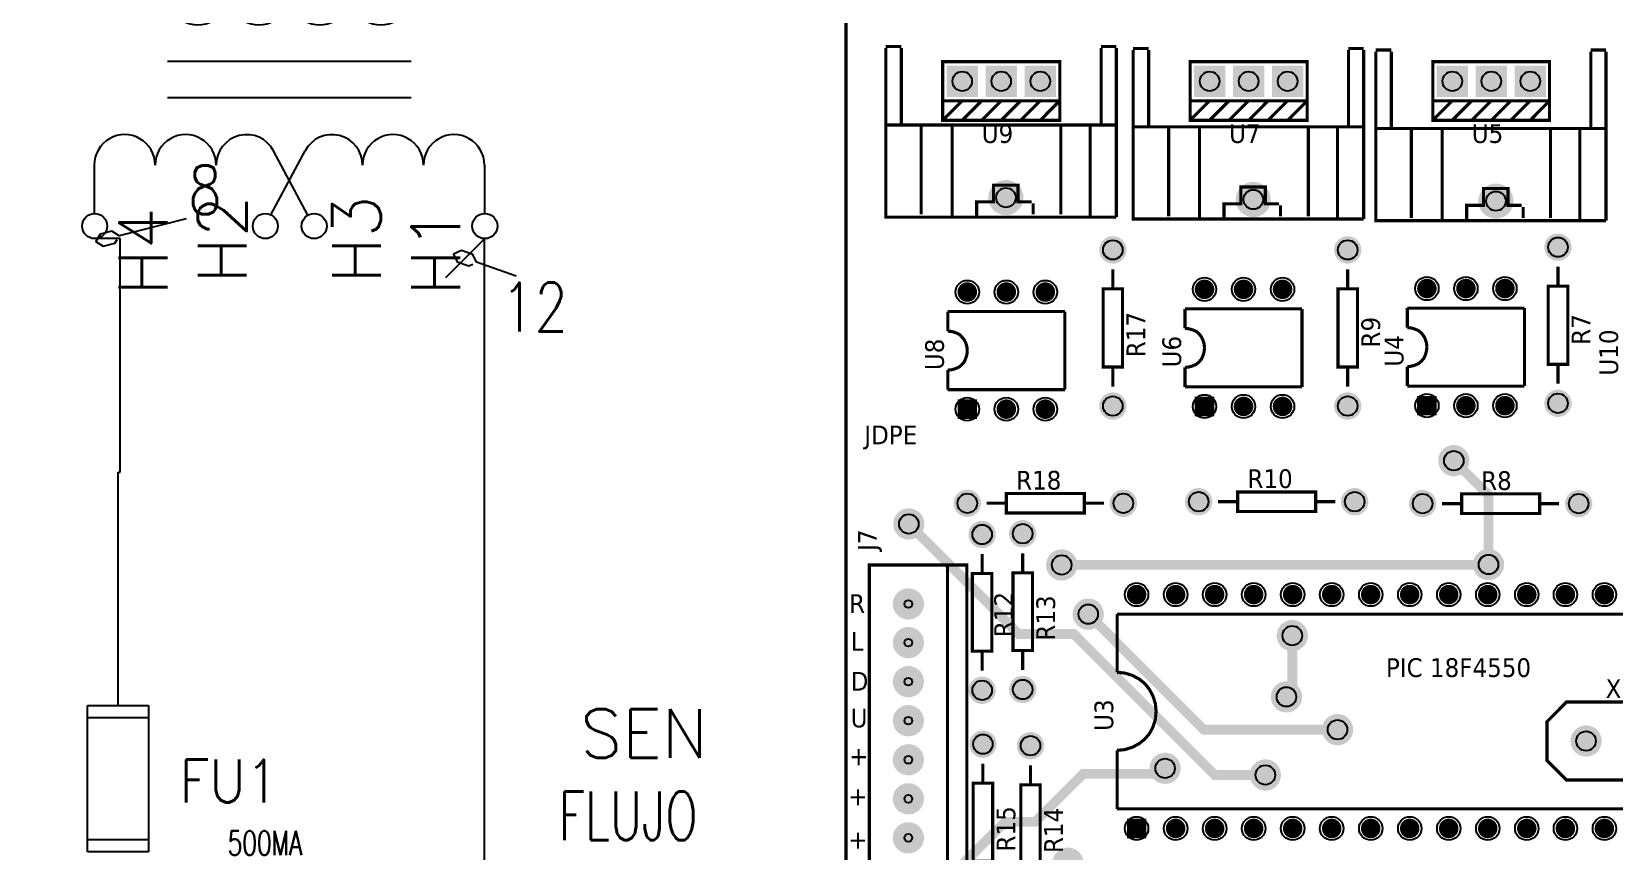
# Model space of a CAD drawing. Header units: millimetres. Extents: x 132.2 to 153, y 110.3 to 126.5.
# Drawn here: x 135.723 to 139.78, y 118.087 to 120.187 of the extents above; entities that cross this region are included whole.
import ezdxf
from ezdxf.enums import TextEntityAlignment as Align

# ---------------------------------------------------------------- set-up
doc = ezdxf.new("R2010")
doc.units = ezdxf.units.MM
for name, color, linetype in [('12632256', 7, 'Continuous'), ('MISC', 7, 'Continuous'), ('SYMS', 7, 'Continuous'), ('TAGS', 250, 'Continuous'), ('WIRES', 7, 'Continuous')]:
    doc.layers.add(name, color=color, linetype=linetype)
for name, color, linetype, true_color in [('DESC', 7, 'Continuous', 0x000000), ('TERMS', 7, 'Continuous', 0x000000), ('WIRENO', 7, 'Continuous', 0x000000)]:
    doc.layers.add(name, color=color, linetype=linetype, true_color=true_color)
doc.styles.get("Standard").update_dxf_attribs({"font": 'tahoma.ttf'})
doc.styles.add('WD', font='romans.shx')

# ---------------------------------------------------------------- blocks, each defined once
blk = doc.blocks.new('VXF1D')
for p, q in [((0.1562, 0.5), (0.0322, 0.5)), ((0.625, 0.3125), (0.625, 0.4668)), ((0.3281, -0.3125), (0.3281, 0.3125)), ((0.4219, -0.3125), (0.4219, 0.3125)), ((0.625, 0.3125), (0.5938, 0.3125)), ((0.625, 0.1562), (0.5938, 0.1562)), ((0.0288, 0.0471), (0.193, -0.0404)), ((0.028, -0.0476), (0.193, 0.0404)), ((0.625, 0), (0.5938, 0)), ((0.625, -0.1562), (0.5938, -0.1562)), ((0.625, -0.3125), (0.5938, -0.3125)), ((0.625, -0.4688), (0.625, -0.3125)), ((0.1562, -0.5), (0.0322, -0.5))]:
    blk.add_line(p, q)
for centre in [(0, 0.499), (0.625, 0.499), (0, 0.0615), (0, -0.0635), (0, -0.501), (0.625, -0.501)]:
    blk.add_circle(centre, 0.0322)
for centre, start, end in [((0.1562, 0.4219), 270, 90.001), ((0.1562, 0.2656), 270, 90.001), ((0.5938, 0.2344), 90.001, 270.002), ((0.1562, 0.1094), 298.0713, 90.001), ((0.5938, 0.0781), 90.001, 270.002), ((0.5938, -0.0781), 90.001, 270.002), ((0.1562, -0.1094), 269.999, 61.9287), ((0.5938, -0.2344), 90.001, 270.002), ((0.1562, -0.2656), 269.999, 90), ((0.1562, -0.4219), 269.999, 90)]:
    blk.add_arc(centre, 0.0781, start, end)
at = {"style": 'WD'}
blk.add_attdef('TAG1', text='', height=0.125, dxfattribs=at).set_placement((0.375, 0.75), align=Align.CENTER)
at = {"style": 'WD', "width": 0.7}
for tag, p in [('RATING1', (0.3994, 0.5938)), ('INST', (0.4245, -0.5721)), ('LOC', (0.4245, -0.7417)), ('DESC1', (0.4245, -0.8979)), ('DESC2', (0.4245, -1.0542))]:
    blk.add_attdef(tag, text='', height=0.125, dxfattribs=at).set_placement(p, align=Align.CENTER)
at = {"style": 'WD'}
for tag, p, height, flags in [('X2TERM04', (0, 0.5312), 0.0125, 1), ('FAMILY', (0.3823, 0.5188), 0.01, 9), ('X2TERM07', (0.625, 0.5312), 0.0125, 1), ('X4TERM04', (-0.0322, 0.499), 0.0125, 1), ('X1TERM07', (0.6572, 0.499), 0.0125, 1), ('X4TERM03', (-0.0322, 0.0615), 0.0125, 1), ('X1TERM06', (0.6319, 0), 0.0125, 1), ('X4TERM02', (-0.0322, -0.0635), 0.0125, 1), ('X4TERM01', (-0.0322, -0.501), 0.0125, 1), ('X8TERM01', (0, -0.5332), 0.0125, 1), ('X8TERM05', (0.625, -0.5332), 0.0125, 1), ('X1TERM05', (0.6572, -0.501), 0.0125, 1)]:
    blk.add_attdef(tag, p, '', height=height, dxfattribs=dict(at, flags=flags))
at = {"linetype": 'Continuous', "style": 'WD', "flags": 9}
for tag, p in [('CAT', (0.4074, 0.4903)), ('ASSYCODE', (0.4053, 0.4526)), ('MFG', (0.4054, 0.4708))]:
    blk.add_attdef(tag, text='', height=0.01, dxfattribs=at).set_placement(p, align=Align.CENTER)
at = {"linetype": 'Continuous', "style": 'WD', "flags": 8}
for tag, p in [('TERM04', (0.0469, 0.4375)), ('TERM03', (0.0781, 0.2344)), ('TERM02', (0.0781, -0.1094))]:
    blk.add_attdef(tag, text='', height=0.125, dxfattribs=at).set_placement(p, align=Align.TOP_RIGHT)
for tag, p in [('TERM07', (0.6562, 0.4375)), ('TERM06', (0.6562, -0.0312))]:
    blk.add_attdef(tag, text='', height=0.125, dxfattribs=at).set_placement(p, align=Align.TOP_LEFT)
blk.add_attdef('TERM01', text='', height=0.125, dxfattribs=at).set_placement((0.0469, -0.4375), align=Align.RIGHT)
blk.add_attdef('TERM05', (0.6562, -0.4375), '', height=0.125, dxfattribs=at)
blk = doc.blocks.new('EPAD')
at = {"const_width": 0.5}
blk.add_lwpolyline([(-0.25, 0, 1), (0.25, 0, 1)], format="xyb", close=True, dxfattribs=at)
blk = doc.blocks.new('RPAD')
blk.add_trace([(-0.5, -0.5), (-0.5, 0.5), (0.5, -0.5), (0.5, 0.5)])
blk = doc.blocks.new('Tarjeta')
for points, const_width in [([(139.7882, 117.3529), (143.2012, 117.3529), (143.2012, 122.3209), (139.7882, 122.3209), (139.7882, 117.3529)], 0.008), ([(139.9302, 121.3209), (139.8902, 121.3209)], 0.008), ([(140.4812, 120.8839), (139.8902, 120.8839), (139.8902, 121.3169)], 0.008), ([(139.9302, 121.3169), (139.9302, 121.1199)], 0.008), ([(140.4812, 121.3209), (140.4422, 121.3209)], 0.008), ([(140.4422, 121.3169), (140.4422, 121.1199)], 0.008), ([(140.4812, 120.8839), (140.4812, 121.3169)], 0.008), ([(140.5642, 121.3159), (140.5242, 121.3159)], 0.008), ([(141.1152, 120.8789), (140.5242, 120.8789), (140.5242, 121.3119)], 0.008), ([(140.5642, 121.3119), (140.5642, 121.1149)], 0.008), ([(141.1152, 121.3159), (141.0762, 121.3159)], 0.008), ([(141.0762, 121.3119), (141.0762, 121.1149)], 0.008), ([(141.1152, 120.8789), (141.1152, 121.3119)], 0.008), ([(141.1862, 121.3119), (141.1462, 121.3119)], 0.008), ([(141.7362, 120.8749), (141.1462, 120.8749), (141.1462, 121.3079)], 0.008), ([(141.1862, 121.3079), (141.1862, 121.1109)], 0.008), ([(141.7362, 121.3119), (141.6972, 121.3119)], 0.008), ([(141.6972, 121.3079), (141.6972, 121.1109)], 0.008), ([(141.7362, 120.8749), (141.7362, 121.3079)], 0.008), ([(140.0362, 121.1819), (140.3362, 121.1819), (140.3362, 121.2819), (140.0362, 121.2819), (140.0362, 121.1819)], 0.008), ([(140.6702, 121.1819), (140.9702, 121.1819), (140.9702, 121.2819), (140.6702, 121.2819), (140.6702, 121.1819)], 0.008), ([(141.2922, 121.1819), (141.5912, 121.1819), (141.5912, 121.2819), (141.2922, 121.2819), (141.2922, 121.1819)], 0.008), ([(140.3362, 121.1819), (140.3362, 121.1319), (140.0362, 121.1319), (140.0362, 121.1819)], 0.008), ([(140.0862, 121.1819), (140.0362, 121.1319)], 0.008), ([(140.1362, 121.1819), (140.0862, 121.1319)], 0.008), ([(140.1862, 121.1819), (140.1362, 121.1319)], 0.008), ([(140.2362, 121.1819), (140.1862, 121.1319)], 0.008), ([(140.2862, 121.1819), (140.2362, 121.1319)], 0.008), ([(140.3362, 121.1819), (140.2862, 121.1319)], 0.008), ([(140.9702, 121.1819), (140.9702, 121.1319), (140.6702, 121.1319), (140.6702, 121.1819)], 0.008), ([(140.7202, 121.1819), (140.6702, 121.1319)], 0.008), ([(140.7702, 121.1819), (140.7202, 121.1319)], 0.008), ([(140.8202, 121.1819), (140.7702, 121.1319)], 0.008), ([(140.8702, 121.1819), (140.8202, 121.1319)], 0.008), ([(140.9202, 121.1819), (140.8702, 121.1319)], 0.008), ([(140.9702, 121.1819), (140.9202, 121.1319)], 0.008), ([(141.5912, 121.1819), (141.5912, 121.1319), (141.2922, 121.1319), (141.2922, 121.1819)], 0.008), ([(141.3422, 121.1819), (141.2922, 121.1319)], 0.008), ([(141.3922, 121.1819), (141.3422, 121.1319)], 0.008), ([(141.4422, 121.1819), (141.3922, 121.1319)], 0.008), ([(141.4922, 121.1819), (141.4422, 121.1319)], 0.008), ([(141.5422, 121.1819), (141.4922, 121.1319)], 0.008), ([(141.5912, 121.1819), (141.5422, 121.1319)], 0.008), ([(140.4812, 121.1199), (139.8942, 121.1199)], 0.008), ([(139.9812, 120.8909), (139.9812, 121.1199)], 0.008), ([(140.0602, 120.8879), (140.0602, 121.1199)], 0.008), ([(140.3392, 120.8909), (140.3392, 121.1199)], 0.008), ([(140.4142, 120.8879), (140.4142, 121.1159)], 0.008), ([(141.1152, 121.1149), (140.5282, 121.1149)], 0.008), ([(140.6152, 120.8859), (140.6152, 121.1149)], 0.008), ([(140.6942, 120.8829), (140.6942, 121.1149)], 0.008), ([(140.9732, 120.8859), (140.9732, 121.1149)], 0.008), ([(141.0482, 120.8829), (141.0482, 121.1109)], 0.008), ([(141.7362, 121.1109), (141.1502, 121.1109)], 0.008), ([(141.2372, 120.8819), (141.2372, 121.1109)], 0.008), ([(141.3162, 120.8789), (141.3162, 121.1109)], 0.008), ([(141.5942, 120.8819), (141.5942, 121.1109)], 0.008), ([(141.6692, 120.8789), (141.6692, 121.1069)], 0.008), ([(140.2642, 120.9229), (140.2292, 120.9229), (140.2292, 120.9659), (140.1662, 120.9659), (140.1662, 120.9269), (140.1662, 120.9229), (140.1232, 120.9229)], 0.008), ([(140.1232, 120.9269), (140.1232, 120.8879)], 0.008), ([(140.8982, 120.9179), (140.8632, 120.9179), (140.8632, 120.9609), (140.8002, 120.9609), (140.8002, 120.9219), (140.8002, 120.9179), (140.7572, 120.9179)], 0.008), ([(141.5202, 120.9139), (141.4852, 120.9139), (141.4852, 120.9569), (141.4222, 120.9569), (141.4222, 120.9179), (141.4222, 120.9139), (141.3792, 120.9139)], 0.008), ([(140.2682, 120.8909), (140.2682, 120.9189)], 0.008), ([(140.7572, 120.9219), (140.7572, 120.8829)], 0.008), ([(140.9022, 120.8859), (140.9022, 120.9139)], 0.008), ([(141.3792, 120.9179), (141.3792, 120.8789)], 0.008), ([(141.5242, 120.8819), (141.5242, 120.9099)], 0.008), ([(140.4722, 120.7499), (140.4722, 120.6999)], 0.008), ([(141.0742, 120.7499), (141.0742, 120.6999)], 0.008), ([(141.6132, 120.7569), (141.6132, 120.7069)], 0.008), ([(140.4472, 120.4999), (140.4972, 120.4999), (140.4972, 120.6999), (140.4472, 120.6999), (140.4472, 120.4999)], 0.008), ([(141.0492, 120.4999), (141.0992, 120.4999), (141.0992, 120.6999), (141.0492, 120.6999), (141.0492, 120.4999)], 0.008), ([(141.5882, 120.5069), (141.6382, 120.5069), (141.6382, 120.7069), (141.5882, 120.7069), (141.5882, 120.5069)], 0.008), ([(140.0492, 120.5919), (140.0492, 120.6419)], 0.008), ([(140.0492, 120.6419), (140.3492, 120.6419)], 0.008), ([(140.3492, 120.4419), (140.3492, 120.6419)], 0.008), ([(140.6572, 120.5989), (140.6572, 120.6489)], 0.008), ([(140.6572, 120.6489), (140.9572, 120.6489)], 0.008), ([(140.9572, 120.4489), (140.9572, 120.6489)], 0.008), ([(141.2272, 120.6009), (141.2272, 120.6509)], 0.008), ([(141.2272, 120.6509), (141.5272, 120.6509)], 0.008), ([(141.5272, 120.4509), (141.5272, 120.6509)], 0.008), ([(141.2772, 120.5509), (141.2762, 120.5609), (141.2732, 120.5709), (141.2692, 120.5789), (141.2632, 120.5869), (141.2562, 120.5929), (141.2472, 120.5969), (141.2372, 120.5999), (141.2272, 120.6009)], 0.008), ([(140.0992, 120.5419), (140.0982, 120.5519), (140.0952, 120.5619), (140.0912, 120.5699), (140.0852, 120.5769), (140.0782, 120.5839), (140.0692, 120.5879), (140.0592, 120.5909), (140.0492, 120.5919)], 0.008), ([(140.7072, 120.5489), (140.7062, 120.5589), (140.7032, 120.5689), (140.6992, 120.5769), (140.6932, 120.5849), (140.6862, 120.5909), (140.6772, 120.5949), (140.6672, 120.5979), (140.6572, 120.5989)], 0.008), ([(140.0992, 120.5419), (140.0982, 120.5319), (140.0952, 120.5219), (140.0912, 120.5129), (140.0852, 120.5059), (140.0782, 120.4999), (140.0692, 120.4959), (140.0592, 120.4929), (140.0492, 120.4919)], 0.008), ([(140.7072, 120.5489), (140.7062, 120.5389), (140.7032, 120.5289), (140.6992, 120.5199), (140.6932, 120.5129), (140.6862, 120.5069), (140.6772, 120.5029), (140.6672, 120.4999), (140.6572, 120.4989)], 0.008), ([(141.2772, 120.5509), (141.2762, 120.5409), (141.2732, 120.5309), (141.2692, 120.5219), (141.2632, 120.5149), (141.2562, 120.5089), (141.2472, 120.5049), (141.2372, 120.5019), (141.2272, 120.5009)], 0.008), ([(140.0492, 120.4419), (140.0492, 120.4919)], 0.008), ([(140.4722, 120.4999), (140.4722, 120.4499)], 0.008), ([(140.6572, 120.4489), (140.6572, 120.4989)], 0.008), ([(141.0742, 120.4999), (141.0742, 120.4499)], 0.008), ([(141.2272, 120.4509), (141.2272, 120.5009)], 0.008), ([(141.6132, 120.5069), (141.6132, 120.4569)], 0.008), ([(140.0492, 120.4419), (140.3492, 120.4419)], 0.008), ([(140.6572, 120.4489), (140.9572, 120.4489)], 0.008), ([(141.2272, 120.4509), (141.5272, 120.4509)], 0.008), ([(141.4352, 119.9939), (141.4352, 120.1719), (141.3462, 120.2599)], 0.025), ([(140.1992, 120.1259), (140.3992, 120.1259), (140.3992, 120.1759), (140.1992, 120.1759), (140.1992, 120.1259)], 0.008), ([(140.7422, 120.1549), (140.7922, 120.1549)], 0.008), ([(140.7922, 120.1299), (140.9922, 120.1299), (140.9922, 120.1799), (140.7922, 120.1799), (140.7922, 120.1299)], 0.008), ([(140.9922, 120.1549), (141.0422, 120.1549)], 0.008), ([(141.3662, 120.1249), (141.5662, 120.1249), (141.5662, 120.1749), (141.3662, 120.1749), (141.3662, 120.1249)], 0.008), ([(140.1492, 120.1509), (140.1992, 120.1509)], 0.008), ([(140.3992, 120.1509), (140.4492, 120.1509)], 0.008), ([(141.3162, 120.1499), (141.3662, 120.1499)], 0.008), ([(141.5662, 120.1499), (141.6162, 120.1499)], 0.008), ([(140.8632, 119.4549), (140.7332, 119.4549), (140.3722, 119.8159), (140.2312, 119.8159), (139.9492, 120.0979)], 0.025), ([(139.8482, 119.0939), (140.0982, 119.0939), (140.0982, 119.9929), (139.8482, 119.9929), (139.8482, 119.0939)], 0.008), ([(140.0482, 119.9929), (140.0482, 119.0939)], 0.008), ([(140.1372, 120.0209), (140.1372, 119.9709)], 0.008), ([(140.2412, 120.0229), (140.2412, 119.9729)], 0.008), ([(140.3412, 119.9929), (141.4332, 119.9929), (141.4352, 119.9939)], 0.025), ([(140.1122, 119.7719), (140.1622, 119.7719), (140.1622, 119.9709), (140.1122, 119.9709), (140.1122, 119.7719)], 0.008), ([(140.2162, 119.7739), (140.2662, 119.7739), (140.2662, 119.9729), (140.2162, 119.9729), (140.2162, 119.7739)], 0.008), ([(140.4092, 119.8669), (140.7052, 119.5709), (141.0482, 119.5709)], 0.025), ([(140.4832, 119.7179), (140.4832, 119.8669)], 0.008), ([(140.4832, 119.8669), (142.4822, 119.8669)], 0.008), ([(140.9172, 119.6549), (140.9322, 119.6689), (140.9322, 119.8119)], 0.025), ([(140.1372, 119.7719), (140.1372, 119.7219)], 0.008), ([(140.2412, 119.7739), (140.2412, 119.7239)], 0.008), ([(140.5832, 119.6179), (140.5812, 119.6379), (140.5752, 119.6569), (140.5662, 119.6739), (140.5542, 119.6889), (140.5392, 119.7009), (140.5222, 119.7099), (140.5032, 119.7159), (140.4832, 119.7179)], 0.008), ([(141.6352, 119.6419), (141.9352, 119.6419), (141.9852, 119.5919), (141.9852, 119.4919), (141.9352, 119.4419), (141.6352, 119.4419), (141.5852, 119.4919), (141.5852, 119.5919), (141.6352, 119.6419)], 0.008), ([(140.5832, 119.6179), (140.5812, 119.5969), (140.5752, 119.5779), (140.5662, 119.5609), (140.5542, 119.5469), (140.5392, 119.5349), (140.5222, 119.5259), (140.5032, 119.5199), (140.4832, 119.5179)], 0.008), ([(140.4832, 119.3679), (140.4832, 119.5179)], 0.008), ([(139.9402, 118.1319), (139.9402, 119.0119), (140.0272, 119.0999), (140.0272, 119.1669), (140.1962, 119.3349), (140.2732, 119.3349), (140.3962, 119.4579), (140.5922, 119.4579), (140.6062, 119.4719)], 0.025), ([(140.1392, 119.4839), (140.1392, 119.4339)], 0.008), ([(140.2612, 119.4799), (140.2612, 119.4299)], 0.008), ([(140.1142, 119.2339), (140.1642, 119.2339), (140.1642, 119.4339), (140.1142, 119.4339), (140.1142, 119.2339)], 0.008), ([(140.2362, 119.2299), (140.2862, 119.2299), (140.2862, 119.4299), (140.2362, 119.4299), (140.2362, 119.2299)], 0.008), ([(140.4832, 119.3679), (142.4822, 119.3679)], 0.008)]:
    blk.add_lwpolyline(points, dxfattribs=dict(const_width=const_width))
for centre, radius in [((140.0862, 121.2319), 0.025), ((140.1862, 121.2319), 0.025), ((140.2862, 121.2319), 0.025), ((140.7202, 121.2319), 0.025), ((140.8202, 121.2319), 0.025), ((140.9202, 121.2319), 0.025), ((141.3422, 121.2319), 0.025), ((141.4422, 121.2319), 0.025), ((141.5422, 121.2319), 0.025), ((140.1982, 120.9339), 0.025), ((140.8322, 120.9289), 0.025), ((141.4542, 120.9249), 0.025), ((140.4722, 120.7999), 0.025), ((141.0742, 120.7999), 0.025), ((141.6132, 120.8069), 0.025), ((140.7072, 120.6989), 0.03), ((140.8072, 120.6989), 0.03), ((140.9072, 120.6989), 0.03), ((141.2772, 120.7009), 0.03), ((141.3772, 120.7009), 0.03), ((141.4772, 120.7009), 0.03), ((140.0992, 120.6919), 0.03), ((140.1992, 120.6919), 0.03), ((140.2992, 120.6919), 0.03), ((140.0992, 120.3919), 0.03), ((140.1992, 120.3919), 0.03), ((140.2992, 120.3919), 0.03), ((140.4722, 120.3999), 0.025), ((140.7072, 120.3989), 0.03), ((140.8072, 120.3989), 0.03), ((140.9072, 120.3989), 0.03), ((141.0742, 120.3999), 0.025), ((141.2772, 120.4009), 0.03), ((141.3772, 120.4009), 0.03), ((141.4772, 120.4009), 0.03), ((141.6132, 120.4069), 0.025), ((141.3462, 120.2599), 0.025), ((140.0992, 120.1509), 0.025), ((140.4992, 120.1509), 0.025), ((140.6922, 120.1549), 0.025), ((141.0922, 120.1549), 0.025), ((141.2662, 120.1499), 0.025), ((141.6662, 120.1499), 0.025), ((139.9492, 120.0979), 0.025), ((140.1372, 120.0709), 0.025), ((140.2412, 120.0729), 0.025), ((140.3412, 119.9929), 0.025), ((141.4352, 119.9939), 0.025), ((140.5332, 119.9169), 0.03), ((140.6332, 119.9169), 0.03), ((140.7332, 119.9169), 0.03), ((140.8332, 119.9169), 0.03), ((140.9332, 119.9169), 0.03), ((141.0332, 119.9169), 0.03), ((141.1332, 119.9169), 0.03), ((141.2332, 119.9169), 0.03), ((141.3332, 119.9169), 0.03), ((141.4332, 119.9169), 0.03), ((141.5332, 119.9169), 0.03), ((141.6322, 119.9169), 0.03), ((141.7322, 119.9169), 0.03), ((139.9482, 119.8929), 0.01), ((140.4092, 119.8669), 0.025), ((140.9322, 119.8119), 0.025), ((139.9482, 119.7939), 0.01), ((139.9482, 119.6939), 0.01), ((140.1372, 119.6719), 0.025), ((140.2412, 119.6739), 0.025), ((140.9172, 119.6549), 0.025), ((139.9482, 119.5939), 0.01), ((141.0482, 119.5709), 0.025), ((140.1392, 119.5339), 0.025), ((140.2612, 119.5299), 0.025), ((141.6852, 119.5419), 0.025), ((139.9482, 119.4939), 0.01), ((140.6062, 119.4719), 0.025), ((140.8632, 119.4549), 0.025), ((139.9482, 119.3939), 0.01), ((140.5332, 119.3179), 0.03), ((140.6332, 119.3179), 0.03), ((140.7332, 119.3179), 0.03), ((140.8332, 119.3179), 0.03), ((140.9332, 119.3179), 0.03), ((141.0332, 119.3179), 0.03), ((141.1332, 119.3179), 0.03), ((141.2332, 119.3179), 0.03), ((141.3332, 119.3179), 0.03), ((141.4332, 119.3179), 0.03), ((141.5332, 119.3179), 0.03), ((141.6322, 119.3179), 0.03), ((141.7322, 119.3179), 0.03), ((139.9482, 119.2939), 0.01)]:
    blk.add_circle(centre, radius)
at = {"xscale": 0.08, "yscale": 0.08, "rotation": 180}
for p in [(140.0862, 121.2319), (140.1862, 121.2319), (140.2862, 121.2319), (140.7202, 121.2319), (140.8202, 121.2319), (140.9202, 121.2319), (141.3422, 121.2319), (141.4422, 121.2319), (141.5422, 121.2319)]:
    blk.add_blockref('RPAD', p, dxfattribs=at)
for name, p, xscale, yscale in [('EPAD', (140.1982, 120.9339), 0.09, 0.09), ('EPAD', (140.8322, 120.9289), 0.09, 0.09), ('EPAD', (141.4542, 120.9249), 0.09, 0.09), ('EPAD', (140.4722, 120.7999), 0.07, 0.07), ('EPAD', (141.0742, 120.7999), 0.07, 0.07), ('EPAD', (141.6132, 120.8069), 0.07, 0.07), ('EPAD', (141.2772, 120.7009), 0.05, 0.05), ('EPAD', (141.3772, 120.7009), 0.05, 0.05), ('EPAD', (141.4772, 120.7009), 0.05, 0.05), ('EPAD', (140.0992, 120.6919), 0.05, 0.05), ('EPAD', (140.1992, 120.6919), 0.05, 0.05), ('EPAD', (140.2992, 120.6919), 0.05, 0.05), ('EPAD', (140.7072, 120.6989), 0.05, 0.05), ('EPAD', (140.8072, 120.6989), 0.05, 0.05), ('EPAD', (140.9072, 120.6989), 0.05, 0.05), ('EPAD', (141.6132, 120.4069), 0.07, 0.07), ('RPAD', (140.0992, 120.3919), 0.05, 0.05), ('EPAD', (140.1992, 120.3919), 0.05, 0.05), ('EPAD', (140.2992, 120.3919), 0.05, 0.05), ('EPAD', (140.4722, 120.3999), 0.07, 0.07), ('RPAD', (140.7072, 120.3989), 0.05, 0.05), ('EPAD', (140.8072, 120.3989), 0.05, 0.05), ('EPAD', (140.9072, 120.3989), 0.05, 0.05), ('EPAD', (141.0742, 120.3999), 0.07, 0.07), ('RPAD', (141.2772, 120.4009), 0.05, 0.05), ('EPAD', (141.3772, 120.4009), 0.05, 0.05), ('EPAD', (141.4772, 120.4009), 0.05, 0.05), ('EPAD', (141.3462, 120.2599), 0.08, 0.08), ('EPAD', (140.0992, 120.1509), 0.07, 0.07), ('EPAD', (140.4992, 120.1509), 0.07, 0.07), ('EPAD', (140.6922, 120.1549), 0.07, 0.07), ('EPAD', (141.0922, 120.1549), 0.07, 0.07), ('EPAD', (141.2662, 120.1499), 0.07, 0.07), ('EPAD', (141.6662, 120.1499), 0.07, 0.07), ('EPAD', (139.9492, 120.0979), 0.08, 0.08), ('EPAD', (140.1372, 120.0709), 0.07, 0.07), ('EPAD', (140.2412, 120.0729), 0.07, 0.07), ('EPAD', (140.3412, 119.9929), 0.08, 0.08), ('EPAD', (141.4352, 119.9939), 0.08, 0.08), ('EPAD', (139.9482, 119.8929), 0.08, 0.08), ('EPAD', (140.5332, 119.9169), 0.05, 0.05), ('EPAD', (140.6332, 119.9169), 0.05, 0.05), ('EPAD', (140.7332, 119.9169), 0.05, 0.05), ('EPAD', (140.8332, 119.9169), 0.05, 0.05), ('EPAD', (140.9332, 119.9169), 0.05, 0.05), ('EPAD', (141.0332, 119.9169), 0.05, 0.05), ('EPAD', (141.1332, 119.9169), 0.05, 0.05), ('EPAD', (141.2332, 119.9169), 0.05, 0.05), ('EPAD', (141.3332, 119.9169), 0.05, 0.05), ('EPAD', (141.4332, 119.9169), 0.05, 0.05), ('EPAD', (141.5332, 119.9169), 0.05, 0.05), ('EPAD', (141.6322, 119.9169), 0.05, 0.05), ('EPAD', (141.7322, 119.9169), 0.05, 0.05), ('EPAD', (140.4092, 119.8669), 0.08, 0.08), ('EPAD', (139.9482, 119.7939), 0.08, 0.08), ('EPAD', (140.9322, 119.8119), 0.08, 0.08), ('EPAD', (139.9482, 119.6939), 0.08, 0.08), ('EPAD', (140.1372, 119.6719), 0.07, 0.07), ('EPAD', (140.2412, 119.6739), 0.07, 0.07), ('EPAD', (140.9172, 119.6549), 0.08, 0.08), ('EPAD', (139.9482, 119.5939), 0.08, 0.08), ('EPAD', (141.0482, 119.5709), 0.08, 0.08), ('EPAD', (140.1392, 119.5339), 0.07, 0.07), ('EPAD', (140.2612, 119.5299), 0.07, 0.07), ('EPAD', (141.6852, 119.5419), 0.08, 0.08), ('EPAD', (139.9482, 119.4939), 0.08, 0.08), ('EPAD', (140.6062, 119.4719), 0.08, 0.08), ('EPAD', (140.8632, 119.4549), 0.08, 0.08), ('EPAD', (139.9482, 119.3939), 0.08, 0.08), ('EPAD', (139.9482, 119.2939), 0.08, 0.08), ('RPAD', (140.5332, 119.3179), 0.05, 0.05), ('EPAD', (140.6332, 119.3179), 0.05, 0.05), ('EPAD', (140.7332, 119.3179), 0.05, 0.05), ('EPAD', (140.8332, 119.3179), 0.05, 0.05), ('EPAD', (140.9332, 119.3179), 0.05, 0.05), ('EPAD', (141.0332, 119.3179), 0.05, 0.05), ('EPAD', (141.1332, 119.3179), 0.05, 0.05), ('EPAD', (141.2332, 119.3179), 0.05, 0.05), ('EPAD', (141.3332, 119.3179), 0.05, 0.05), ('EPAD', (141.4332, 119.3179), 0.05, 0.05), ('EPAD', (141.5332, 119.3179), 0.05, 0.05), ('EPAD', (141.6322, 119.3179), 0.05, 0.05), ('EPAD', (141.7322, 119.3179), 0.05, 0.05), ('EPAD', (140.3572, 119.2289), 0.08, 0.08)]:
    blk.add_blockref(name, p, dxfattribs=dict(xscale=xscale, yscale=yscale))
at = {"layer": '12632256', "width": 1.041667}
for s, p in [('U9', (140.1362, 121.0739)), ('U7', (140.7702, 121.0739)), ('U5', (141.3922, 121.0739)), ('JDPE', (139.8352, 120.3019)), ('R18', (140.2242, 120.1859)), ('R10', (140.8172, 120.1899)), ('R8', (141.4162, 120.1849)), ('R', (139.7962, 119.8699)), ('L', (139.8002, 119.7729)), ('PIC 18F4550', (141.1722, 119.7059)), ('D', (139.8002, 119.6709)), ('X1', (141.7352, 119.6519)), ('U', (139.8002, 119.5769)), ('+', (139.7962, 119.4799)), ('+', (139.7942, 119.3769)), ('+', (139.7942, 119.2659))]:
    blk.add_text(s, height=0.048, dxfattribs=at).set_placement(p)
for s, p in [('R17', (140.5552, 120.5249)), ('R9', (141.1572, 120.5499)), ('R7', (141.6962, 120.5569)), ('U8', (140.0392, 120.4919)), ('U6', (140.6472, 120.4989)), ('U4', (141.2172, 120.5009)), ('U10', (141.7672, 120.4779)), ('J7', (139.8672, 120.0289)), ('R12', (140.2162, 119.8079)), ('R13', (140.3242, 119.7989)), ('U3', (140.4732, 119.5679)), ('R15', (140.2222, 119.2589)), ('R14', (140.3442, 119.2549))]:
    blk.add_text(s, height=0.048, rotation=90, dxfattribs=at).set_placement(p)
blk = doc.blocks.new('VFU1')
for p, q in [((-0.0781, -0.1875), (-0.0781, 0.1875)), ((-0.0781, 0.1875), (0.0781, 0.1875)), ((0.0781, 0.1875), (0.0781, -0.1875)), ((-0.0781, 0.1562), (0.0781, 0.1562)), ((-0.0781, -0.1562), (0.0781, -0.1562)), ((0.0781, -0.1875), (-0.0781, -0.1875))]:
    blk.add_line(p, q)
at = {"linetype": 'Continuous', "style": 'WD'}
for tag, height, flags, p in [('TERM01', 0.0625, 8, (-0.055, 0.2066)), ('MFG', 0.01, 9, (-0.0796, -0.0881)), ('CAT', 0.01, 9, (-0.0796, -0.0731))]:
    blk.add_attdef(tag, text='', height=height, dxfattribs=dict(at, flags=flags)).set_placement(p, align=Align.RIGHT)
at = {"style": 'WD'}
for tag, p, height, width in [('INST', (0.2812, 0.1629), 0.0625, 0.7), ('LOC', (0.2812, 0.0781), 0.0625, 0.7), ('TAG1', (0.1582, -0.0606), 0.1094, 0.9), ('DESC1', (0.2812, -0.1963), 0.0625, 0.7), ('DESC2', (0.2812, -0.2904), 0.0625, 0.7), ('DESC3', (0.2812, -0.375), 0.0625, 0.7)]:
    blk.add_attdef(tag, p, '', height=height, dxfattribs=dict(at, width=width))
at = {"color": 7, "style": 'WD', "flags": 1}
for tag, p in [('X2TERM01', (0, 0.1875)), ('X8TERM02', (0, -0.1875))]:
    blk.add_attdef(tag, p, '', height=0.0109, dxfattribs=at)
at = {"style": 'WD', "width": 0.7}
blk.add_attdef('RATING1', text='', height=0.0938, rotation=90, dxfattribs=at).set_placement((0, 0), align=Align.MIDDLE_CENTER)
at = {"color": 7, "style": 'WD'}
for tag, p in [('X4LINK', (-0.125, 0)), ('X1LINK', (0.1406, 0))]:
    blk.add_attdef(tag, p, '', height=0.01, dxfattribs=at)
at = {"style": 'WD', "flags": 9}
blk.add_attdef('FAMILY', text='', height=0.01, dxfattribs=at).set_placement((-0.0796, -0.0365), align=Align.RIGHT)
at = {"linetype": 'Continuous', "style": 'WD', "flags": 9}
blk.add_attdef('ASSYCODE', text='', height=0.01, dxfattribs=at).set_placement((-0.0985, -0.1081), align=Align.CENTER)
at = {"linetype": 'Continuous', "style": 'WD', "flags": 8}
blk.add_attdef('TERM02', text='', height=0.0625, dxfattribs=at).set_placement((-0.0407, -0.2134), align=Align.TOP_RIGHT)
blk = doc.blocks.new('HCN1_1PJ_1CFE')
at = {"layer": 'SYMS'}
for p, q in [((0.3, 0.3), (-0.2, 0.3)), ((0, 0.3), (0, -1.1)), ((0.3, -1.1), (0.3, 0.3)), ((-0.3, 0.2), (-0.3, -1)), ((-0.2, -1.1), (0.3, -1.1))]:
    blk.add_line(p, q, dxfattribs=at)
for centre, start, end in [((-0.2, 0.2), 90, 180), ((-0.2, -1), 180, 270)]:
    blk.add_arc(centre, 0.1, start, end, dxfattribs=at)
at = {"style": 'WD', "flags": 1}
blk.add_attdef('WD_JUMPERS', (0, 0), '', height=0.01, dxfattribs=at)
at = {"layer": 'SYMS', "style": 'WD', "width": 0.7}
for tag, p in [('INST', (-0.0062, 1.2498)), ('LOC', (-0.0062, 1.0802)), ('DESC1', (0, 0.9062)), ('DESC2', (0, 0.725)), ('DESC3', (0, 0.55))]:
    blk.add_attdef(tag, text='', height=0.125, dxfattribs=at).set_placement(p, align=Align.CENTER)
at = {"layer": 'SYMS', "style": 'WD'}
blk.add_attdef('TAG1', text='', height=0.125, dxfattribs=at).set_placement((0, 0.375), align=Align.CENTER)
at = {"layer": 'SYMS', "style": 'WD', "width": 0.8}
blk.add_attdef('XREF', (1, 0.375), '', height=0.125, dxfattribs=at)
at = {"layer": 'SYMS', "linetype": 'Continuous', "style": 'WD', "flags": 8}
for tag, p in [('TERMDESC01P', (-0.4, 0.05)), ('TERMDESC02P', (-0.4, -0.15)), ('TERMDESC03P', (-0.4, -0.35)), ('TERMDESC04P', (-0.4, -0.55)), ('TERMDESC05P', (-0.4, -0.75))]:
    blk.add_attdef(tag, text='', height=0.1, dxfattribs=at).set_placement(p, align=Align.RIGHT)
at = {"layer": 'SYMS', "style": 'WD'}
for tag, p, flags in [('ACE_FLAG', (0.0484, 0.1343), 9), ('FAMILY', (0.0484, 0.1211), 9), ('WDBLKNAM', (0.175, 0.125), 9), ('GENDER', (0.1093, 0.0795), 9), ('X4TERM01P', (-0.3, 0), 1), ('X1TERM01J', (0.3, 0), 1), ('X4TERM02P', (-0.3, -0.2), 1), ('X1TERM02J', (0.3, -0.2), 1), ('X4TERM03P', (-0.3, -0.4), 1), ('X1TERM03J', (0.3, -0.4), 1), ('X4TERM04P', (-0.3, -0.6), 1), ('X1TERM04J', (0.3, -0.6), 1), ('X4TERM05P', (-0.3, -0.8), 1), ('X1TERM05J', (0.3, -0.8), 1), ('X8LINK', (0, -1.175), 1)]:
    blk.add_attdef(tag, p, '', height=0.01, dxfattribs=dict(at, flags=flags))
at = {"layer": 'SYMS', "linetype": 'Continuous', "style": 'WD', "flags": 8}
for tag, p in [('TERMDESC01J', (0.4, 0.05)), ('TERMDESC02J', (0.4, -0.15)), ('TERMDESC03J', (0.4, -0.35)), ('TERMDESC04J', (0.4, -0.55)), ('TERMDESC05J', (0.4, -0.75))]:
    blk.add_attdef(tag, p, '', height=0.1, dxfattribs=at)
at = {"layer": 'SYMS', "linetype": 'Continuous', "style": 'WD', "flags": 9}
for tag, p in [('MFG', (0.0505, 0.0785)), ('CAT', (0.0525, 0.0979)), ('ASSYCODE', (0.0458, 0.0647))]:
    blk.add_attdef(tag, text='', height=0.01, dxfattribs=at).set_placement(p, align=Align.CENTER)
at = {"layer": 'SYMS', "linetype": 'Continuous', "style": 'WD'}
for tag, flags, p in [('TERM01P', 8, (-0.15, 0)), ('TERM01J', 9, (0.15, 0)), ('TERM02P', 8, (-0.15, -0.2)), ('TERM02J', 9, (0.15, -0.2)), ('TERM03P', 8, (-0.15, -0.4)), ('TERM03J', 9, (0.15, -0.4)), ('TERM04P', 8, (-0.15, -0.6)), ('TERM04J', 9, (0.15, -0.6)), ('TERM05P', 8, (-0.15, -0.8)), ('TERM05J', 9, (0.15, -0.8))]:
    blk.add_attdef(tag, text='', height=0.1, dxfattribs=dict(at, flags=flags)).set_placement(p, align=Align.MIDDLE_CENTER)
at = {"layer": 'SYMS', "color": 7, "style": 'WD'}
for tag, p in [('X4_TINY_DOT_DONT_REMOVE_01P', (-0.3, 0)), ('X1_TINY_DOT_DONT_REMOVE_01J', (0.3, 0)), ('X4_TINY_DOT_DONT_REMOVE_02P', (-0.3, -0.2)), ('X1_TINY_DOT_DONT_REMOVE_02J', (0.3, -0.2)), ('X4_TINY_DOT_DONT_REMOVE_03P', (-0.3, -0.4)), ('X1_TINY_DOT_DONT_REMOVE_03J', (0.3, -0.4)), ('X4_TINY_DOT_DONT_REMOVE_04P', (-0.3, -0.6)), ('X1_TINY_DOT_DONT_REMOVE_04J', (0.3, -0.6)), ('X4_TINY_DOT_DONT_REMOVE_05P', (-0.3, -0.8)), ('X1_TINY_DOT_DONT_REMOVE_05J', (0.3, -0.8))]:
    blk.add_attdef(tag, p, '', height=0.0001, dxfattribs=at)
at = {"layer": 'SYMS', "linetype": 'Continuous', "style": 'WD', "flags": 8}
for tag, p in [('X4WIRE01P', (-0.4, -0.05)), ('X4WIRE02P', (-0.4, -0.25)), ('X4WIRE03P', (-0.4, -0.45)), ('X4WIRE04P', (-0.4, -0.65)), ('X4WIRE05P', (-0.4, -0.85))]:
    blk.add_attdef(tag, text='', height=0.1, dxfattribs=at).set_placement(p, align=Align.TOP_RIGHT)
for tag, p in [('X1WIRE01J', (0.4, -0.05)), ('X1WIRE02J', (0.4, -0.25)), ('X1WIRE03J', (0.4, -0.45)), ('X1WIRE04J', (0.4, -0.65)), ('X1WIRE05J', (0.4, -0.85))]:
    blk.add_attdef(tag, text='', height=0.1, dxfattribs=at).set_placement(p, align=Align.TOP_LEFT)
blk = doc.blocks.new('WD_WNH')
at = {"linetype": 'Continuous', "style": 'WD', "width": 0.8}
blk.add_attdef('WIRENO', text='', height=0.125, dxfattribs=at).set_placement((0, 0.0625), align=Align.CENTER)
at = {"style": 'WD', "flags": 1}
for tag, p in [('W01USER', (0, 0.0781)), ('W02USER', (0, 0.0703)), ('W03USER', (0, 0.0625)), ('W04USER', (0, 0.0547)), ('W05USER', (0, 0.0469)), ('W06USER', (0, 0.0391)), ('W07USER', (0, 0.0312)), ('W08USER', (0, 0.0234)), ('W09USER', (0, 0.0156)), ('W10USER', (0, 0.0078))]:
    blk.add_attdef(tag, text='', height=0.005, dxfattribs=at).set_placement(p, align=Align.CENTER)

msp = doc.modelspace()

# ---------------------------------------------------------------- linework, layer by layer
at = {"layer": 'WIRENO'}
for points in [[(136.1193, 119.707), (135.9481, 119.6642), (135.9292, 119.6756), (135.8988, 119.668), (135.8875, 119.649), (135.9064, 119.6377), (135.9367, 119.6453), (135.9424, 119.6547)], [(136.9649, 119.5607), (136.8638, 119.5963), (136.8542, 119.6162), (136.8248, 119.6265), (136.8048, 119.617), (136.8144, 119.5971), (136.8439, 119.5867), (136.8538, 119.5915)]]:
    msp.add_lwpolyline(points, dxfattribs=at)
at = {"layer": 'WIRES'}
for p, q in [((135.9507, 119.6566), (135.8849, 119.6566)), ((135.9507, 119.0587), (135.9507, 119.6566)), ((136.8849, 119.6566), (136.7838, 119.5566)), ((136.8838, 115.6873), (136.8838, 119.6566)), ((135.9448, 118.4609), (135.9448, 119.0587)), ((135.9448, 119.0587), (135.9507, 119.0587))]:
    msp.add_line(p, q, dxfattribs=at)

# ---------------------------------------------------------------- block references
msp.add_blockref('Tarjeta', (-1.9776, -1.1721))
ref = msp.add_blockref('HCN1_1PJ_1CFE', (137.2896, 117.738))
ref.add_attrib('TAG1', 'SEN', dxfattribs={"layer": 'TAGS', "height": 0.125, "style": 'WD'}).set_placement((137.293, 118.3264), align=Align.CENTER)
ref.add_attrib('DESC1', 'FLUJO', dxfattribs={"layer": 'DESC', "height": 0.125, "style": 'WD', "width": 0.7}).set_placement((137.2523, 118.1154), align=Align.CENTER)
ref.add_attrib('X4_TINY_DOT_DONT_REMOVE_01P', '.', (136.9896, 117.738), dxfattribs={"layer": 'MISC', "color": 7, "height": 0.0001, "style": 'WD'})
ref.add_attrib('X1_TINY_DOT_DONT_REMOVE_01J', '.', (137.5896, 117.738), dxfattribs={"layer": 'MISC', "color": 7, "height": 0.0001, "style": 'WD'})
ref.add_attrib('TERM01P', '1', dxfattribs={"layer": 'TERMS', "linetype": 'Continuous', "height": 0.1, "style": 'WD', "flags": 8}).set_placement((137.1396, 117.738), align=Align.MIDDLE_CENTER)
ref.add_attrib('X4_TINY_DOT_DONT_REMOVE_02P', '.', (136.9896, 117.538), dxfattribs={"layer": 'MISC', "color": 7, "height": 0.0001, "style": 'WD'})
ref.add_attrib('X1_TINY_DOT_DONT_REMOVE_02J', '.', (137.5896, 117.538), dxfattribs={"layer": 'MISC', "color": 7, "height": 0.0001, "style": 'WD'})
ref.add_attrib('TERM02P', '2', dxfattribs={"layer": 'TERMS', "linetype": 'Continuous', "height": 0.1, "style": 'WD', "flags": 8}).set_placement((137.1396, 117.538), align=Align.MIDDLE_CENTER)
ref.add_attrib('X4_TINY_DOT_DONT_REMOVE_03P', '.', (136.9896, 117.338), dxfattribs={"layer": 'MISC', "color": 7, "height": 0.0001, "style": 'WD'})
ref.add_attrib('X1_TINY_DOT_DONT_REMOVE_03J', '.', (137.5896, 117.338), dxfattribs={"layer": 'MISC', "color": 7, "height": 0.0001, "style": 'WD'})
ref.add_attrib('TERM03P', '3', dxfattribs={"layer": 'TERMS', "linetype": 'Continuous', "height": 0.1, "style": 'WD', "flags": 8}).set_placement((137.1396, 117.338), align=Align.MIDDLE_CENTER)
ref.add_attrib('X4_TINY_DOT_DONT_REMOVE_04P', '.', (136.9896, 117.138), dxfattribs={"layer": 'MISC', "color": 7, "height": 0.0001, "style": 'WD'})
ref.add_attrib('X1_TINY_DOT_DONT_REMOVE_04J', '.', (137.5896, 117.138), dxfattribs={"layer": 'MISC', "color": 7, "height": 0.0001, "style": 'WD'})
ref.add_attrib('TERM04P', '4', dxfattribs={"layer": 'TERMS', "linetype": 'Continuous', "height": 0.1, "style": 'WD', "flags": 8}).set_placement((137.1396, 117.138), align=Align.MIDDLE_CENTER)
ref.add_attrib('X4_TINY_DOT_DONT_REMOVE_05P', '.', (136.9896, 116.938), dxfattribs={"layer": 'MISC', "color": 7, "height": 0.0001, "style": 'WD'})
ref.add_attrib('X1_TINY_DOT_DONT_REMOVE_05J', '.', (137.5896, 116.938), dxfattribs={"layer": 'MISC', "color": 7, "height": 0.0001, "style": 'WD'})
ref.add_attrib('TERM05P', '5', dxfattribs={"layer": 'TERMS', "linetype": 'Continuous', "height": 0.1, "style": 'WD', "flags": 8}).set_placement((137.1396, 116.938), align=Align.MIDDLE_CENTER)
at = {"layer": 'SYMS'}
ref = msp.add_blockref('VXF1D', (136.3839, 119.6888), dxfattribs=dict(at, rotation=90))
ref.add_attrib('TERM03', 'H2', dxfattribs={"layer": 'TERMS', "linetype": 'Continuous', "height": 0.125, "rotation": 90, "style": 'WD', "flags": 8}).set_placement((136.1495, 119.767), align=Align.TOP_RIGHT)
ref.add_attrib('TERM05', 'X1', (136.8214, 120.3451), dxfattribs={"layer": 'TERMS', "linetype": 'Continuous', "height": 0.125, "rotation": 90, "style": 'WD', "flags": 8})
ref.add_attrib('TERM07', 'X2', dxfattribs={"layer": 'TERMS', "linetype": 'Continuous', "height": 0.125, "rotation": 90, "style": 'WD', "flags": 8}).set_placement((135.9464, 120.3451), align=Align.TOP_LEFT)
ref.add_attrib('TAG1', 'XF1', dxfattribs={"layer": 'TAGS', "height": 0.125, "rotation": 90, "style": 'WD'}).set_placement((135.6339, 120.0638), align=Align.CENTER)
ref.add_attrib('TERM02', 'H3', dxfattribs={"layer": 'TERMS', "linetype": 'Continuous', "height": 0.125, "rotation": 90, "style": 'WD', "flags": 8}).set_placement((136.4933, 119.767), align=Align.TOP_RIGHT)
ref.add_attrib('TERM04', 'H4', dxfattribs={"layer": 'TERMS', "linetype": 'Continuous', "height": 0.125, "rotation": 90, "style": 'WD', "flags": 8}).set_placement((135.9464, 119.7357), align=Align.TOP_RIGHT)
ref.add_attrib('TERM01', 'H1', dxfattribs={"layer": 'TERMS', "linetype": 'Continuous', "height": 0.125, "rotation": 90, "style": 'WD', "flags": 8}).set_placement((136.8214, 119.7357), align=Align.RIGHT)
ref = msp.add_blockref('VFU1', (135.9448, 118.2734), dxfattribs=at)
ref.add_attrib('DESC1', '500MA', (136.226, 118.0771), dxfattribs={"layer": 'DESC', "height": 0.0625, "style": 'WD', "width": 0.7})
ref.add_attrib('TAG1', 'FU1', (136.103, 118.2127), dxfattribs={"layer": 'TAGS', "height": 0.10938, "style": 'WD', "width": 0.9})
at = {"layer": 'WIRENO'}
ref = msp.add_blockref('WD_WNH', (135.9178, 119.6566), dxfattribs=at)
ref.add_attrib('WIRENO', '8', dxfattribs={"linetype": 'Continuous', "height": 0.125, "style": 'WD', "width": 0.8}).set_placement((136.1678, 119.7191), align=Align.CENTER)
ref = msp.add_blockref('WD_WNH', (136.8343, 119.6066), dxfattribs=at)
ref.add_attrib('WIRENO', '12', dxfattribs={"linetype": 'Continuous', "height": 0.125, "style": 'WD', "width": 0.8}).set_placement((137.0121, 119.5441), align=Align.TOP_CENTER)

doc.saveas('drawing.dxf')
